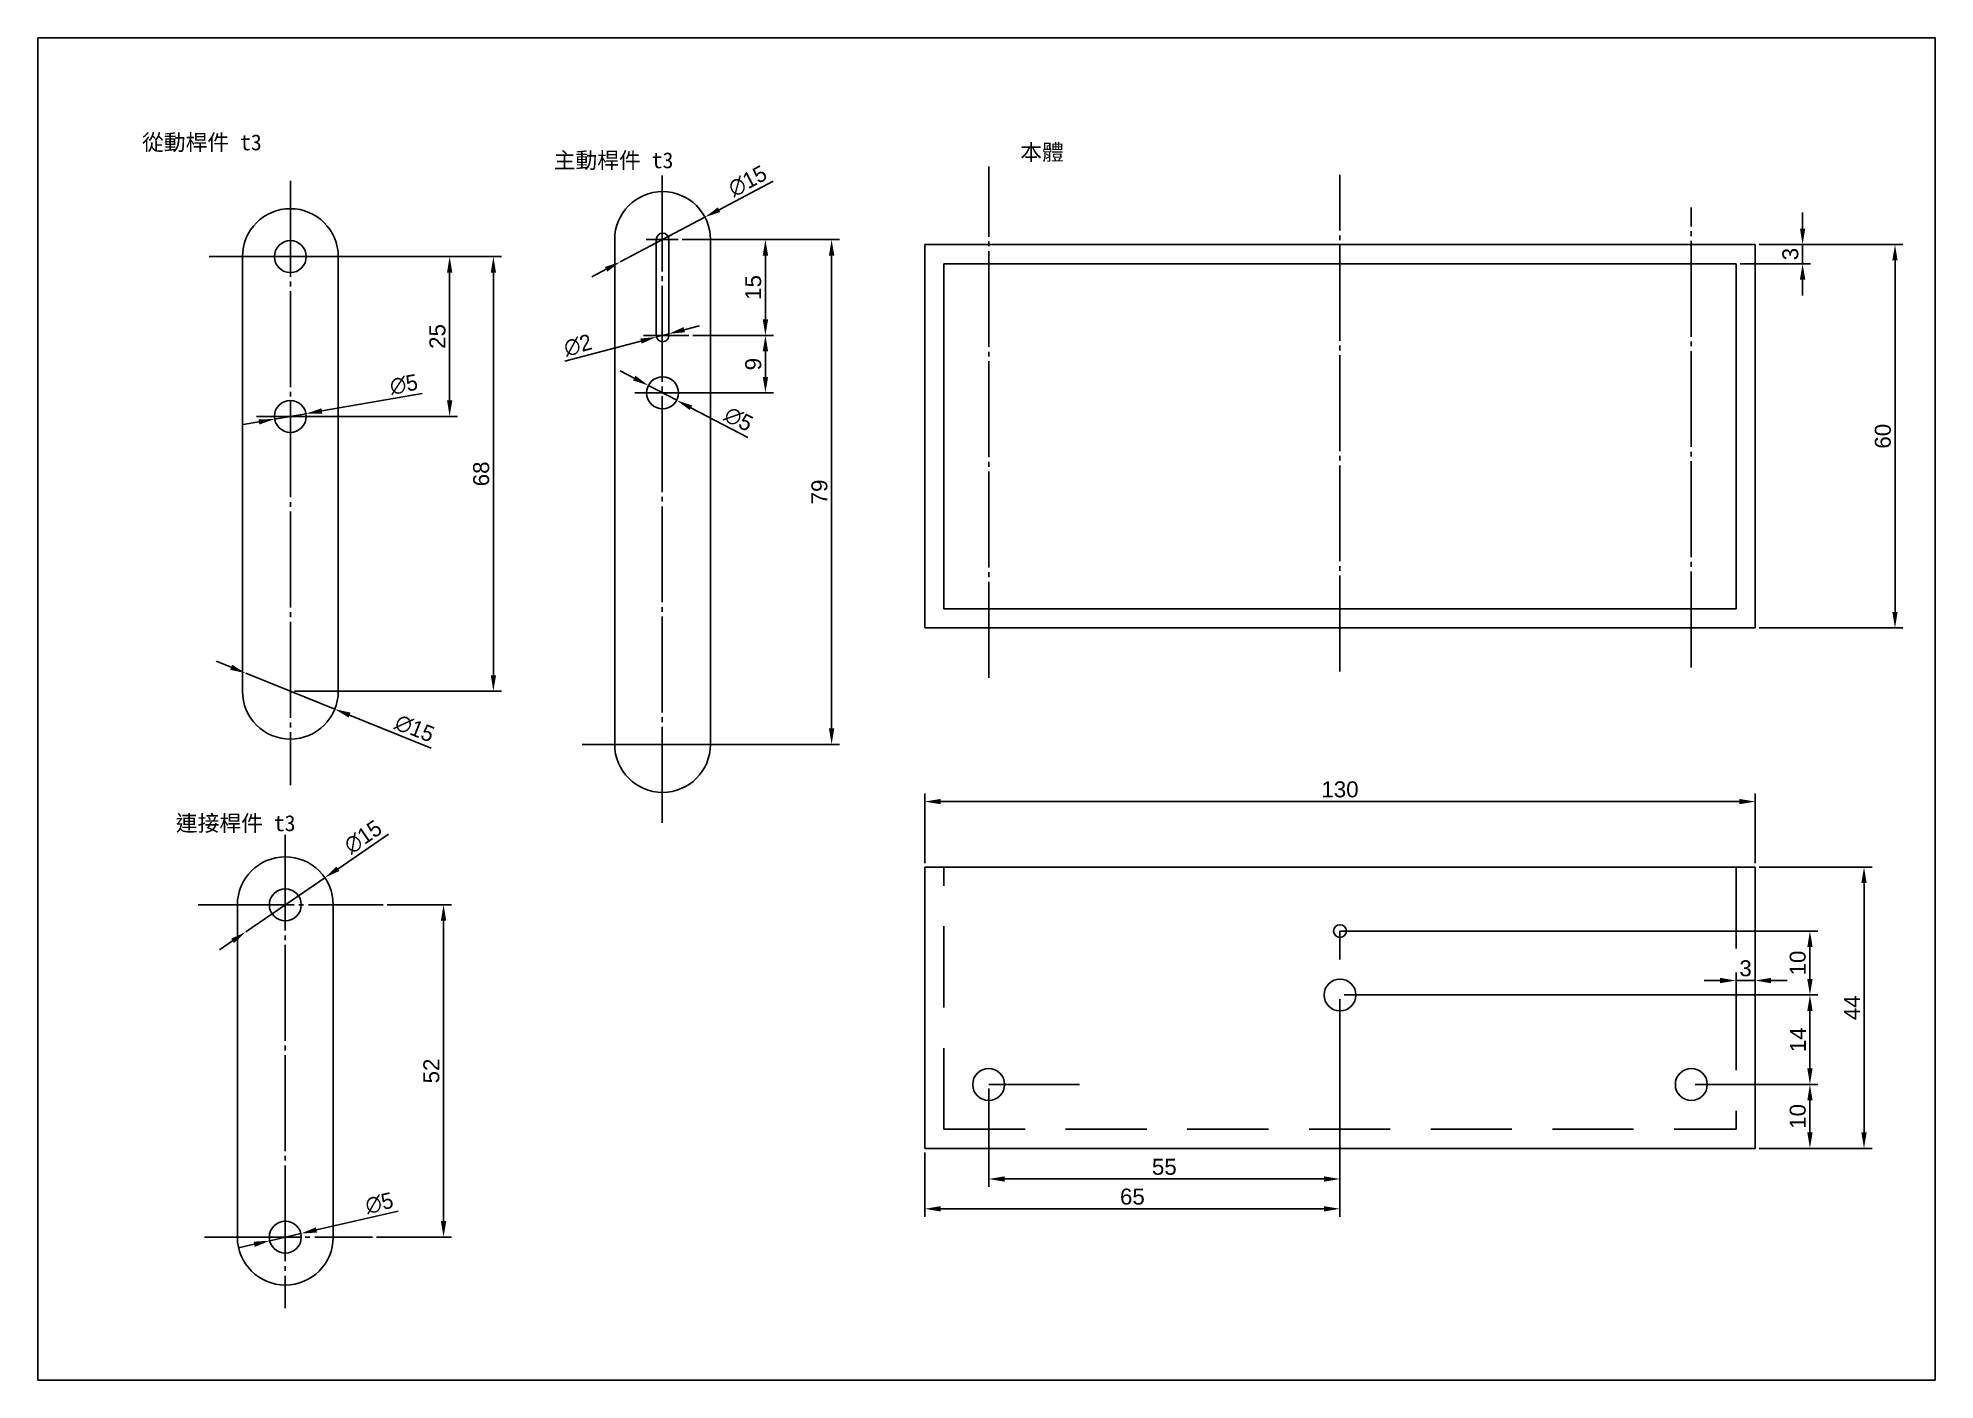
# Model space of a CAD drawing. Extents: x 0 to 297, y 0 to 210.
import ezdxf

# ---------------------------------------------------------------- set-up
doc = ezdxf.new("R2010")
doc.units = 0
doc.linetypes.add('DASHED', pattern=[19.05, 12.7, -6.35])
doc.linetypes.add('JIS_08_15', pattern=[17.25, 15, -0.75, 0.75, -0.75])
doc.layers.get('0').update_dxf_attribs({"linetype": 'CONTINUOUS'})
doc.layers.get('DEFPOINTS').update_dxf_attribs({"linetype": 'CONTINUOUS'})
for name, color, linetype in [('圖層1', 3, 'DASHED'), ('圖層2', 1, 'JIS_08_15'), ('圖層3', 4, 'CONTINUOUS')]:
    doc.layers.add(name, color=color, linetype=linetype)
doc.styles.get("Standard").update_dxf_attribs({"font": 'arial.ttf'})
doc.dimstyles.new('複本_ISO-25-1', dxfattribs={"dimtxt": 2.5, "dimasz": 2.5, "dimexe": 1.25, "dimexo": 0.625, "dimtad": 1, "dimtxsty": 'STANDARD', "dimcen": 2.5, "dimazin": 3, "dimtfac": 1, "dimtmove": 0, "dimatfit": 3})

# ---------------------------------------------------------------- blocks, each defined once
blk = doc.blocks.new('*D16')
at = {"layer": 'DEFPOINTS', "color": 0}
for p in [(39.51, 175.79), (39.51, 107.79), (71.3, 107.79)]:
    blk.add_point(p, dxfattribs=at)
at = {"layer": '圖層3', "color": 0}
for p, q in [((40.14, 175.79), (72.55, 175.79)), ((71.3, 173.29), (71.3, 110.29)), ((40.14, 107.79), (72.55, 107.79))]:
    blk.add_line(p, q, dxfattribs=at)
for points in [[(70.89, 173.29), (71.72, 173.29), (71.3, 175.79)], [(70.89, 110.29), (71.72, 110.29), (71.3, 107.79)]]:
    blk.add_solid(points, dxfattribs=at)
at = {"layer": '圖層3', "color": 0, "insert": (69.4, 141.79), "char_height": 2.5, "attachment_point": 5, "rotation": 90}
blk.add_mtext('68', dxfattribs=at)
blk = doc.blocks.new('*D17')
at = {"layer": 'DEFPOINTS', "color": 0}
for p in [(32.56, 110.59), (46.47, 104.98)]:
    blk.add_point(p, dxfattribs=at)
at = {"layer": '圖層3', "color": 0}
for p, q in [((30.24, 111.53), (27.92, 112.46)), ((32.56, 110.59), (46.47, 104.98)), ((61.56, 98.89), (48.79, 104.04))]:
    blk.add_line(p, q, dxfattribs=at)
for points in [[(30.4, 111.91), (30.09, 111.14), (32.56, 110.59)], [(48.94, 104.43), (48.63, 103.66), (46.47, 104.98)]]:
    blk.add_solid(points, dxfattribs=at)
at = {"layer": '圖層3', "color": 0, "insert": (58.97, 101.96), "char_height": 2.5, "attachment_point": 5, "rotation": 338.0264}
blk.add_mtext('{\\fGulim|b0|i0|c129|p0;∅15}', dxfattribs=at)
blk = doc.blocks.new('*D18')
at = {"layer": 'DEFPOINTS', "color": 0}
for p in [(37.05, 150.36), (41.98, 151.21)]:
    blk.add_point(p, dxfattribs=at)
at = {"layer": '圖層3', "color": 0}
for p, q in [((60.15, 154.37), (44.44, 151.64)), ((34.59, 149.93), (32.13, 149.5)), ((37.05, 150.36), (41.98, 151.21))]:
    blk.add_line(p, q, dxfattribs=at)
for points in [[(44.37, 152.05), (44.51, 151.23), (41.98, 151.21)], [(34.52, 150.34), (34.66, 149.52), (37.05, 150.36)]]:
    blk.add_solid(points, dxfattribs=at)
at = {"layer": '圖層3', "color": 0, "insert": (57.28, 155.77), "char_height": 2.5, "attachment_point": 5, "rotation": 9.8504}
blk.add_mtext('{\\fGulim|b0|i0|c129|p0;∅5}', dxfattribs=at)
blk = doc.blocks.new('*D19')
at = {"layer": 'DEFPOINTS', "color": 0}
for p in [(40.14, 175.79), (39.33, 150.79), (64.45, 150.79)]:
    blk.add_point(p, dxfattribs=at)
at = {"layer": '圖層3', "color": 0}
for p, q in [((40.76, 175.79), (65.7, 175.79)), ((64.45, 173.29), (64.45, 153.29)), ((39.95, 150.79), (65.7, 150.79))]:
    blk.add_line(p, q, dxfattribs=at)
for points in [[(64.04, 173.29), (64.87, 173.29), (64.45, 175.79)], [(64.04, 153.29), (64.87, 153.29), (64.45, 150.79)]]:
    blk.add_solid(points, dxfattribs=at)
at = {"layer": '圖層3', "color": 0, "insert": (62.55, 163.29), "char_height": 2.5, "attachment_point": 5, "rotation": 90}
blk.add_mtext('25', dxfattribs=at)
blk = doc.blocks.new('*D20')
at = {"layer": 'DEFPOINTS', "color": 0}
for p in [(100.21, 178.46), (101.89, 163.46), (113.89, 163.46)]:
    blk.add_point(p, dxfattribs=at)
at = {"layer": '圖層3', "color": 0}
for p, q in [((100.84, 178.46), (115.14, 178.46)), ((113.89, 175.96), (113.89, 165.96)), ((102.51, 163.46), (115.14, 163.46))]:
    blk.add_line(p, q, dxfattribs=at)
for points in [[(113.47, 175.96), (114.31, 175.96), (113.89, 178.46)], [(113.47, 165.96), (114.31, 165.96), (113.89, 163.46)]]:
    blk.add_solid(points, dxfattribs=at)
at = {"layer": '圖層3', "color": 0, "insert": (111.99, 170.96), "char_height": 2.5, "attachment_point": 5, "rotation": 90}
blk.add_mtext('15', dxfattribs=at)
blk = doc.blocks.new('*D21')
at = {"layer": 'DEFPOINTS', "color": 0}
for p in [(101.89, 163.46), (101.89, 154.46), (113.89, 154.46)]:
    blk.add_point(p, dxfattribs=at)
at = {"layer": '圖層3', "color": 0}
for p, q in [((102.51, 163.46), (115.14, 163.46)), ((113.89, 160.96), (113.89, 156.96)), ((102.51, 154.46), (115.14, 154.46))]:
    blk.add_line(p, q, dxfattribs=at)
for points in [[(113.47, 160.96), (114.31, 160.96), (113.89, 163.46)], [(113.47, 156.96), (114.31, 156.96), (113.89, 154.46)]]:
    blk.add_solid(points, dxfattribs=at)
at = {"layer": '圖層3', "color": 0, "insert": (111.99, 158.96), "char_height": 2.5, "attachment_point": 5, "rotation": 90}
blk.add_mtext('9', dxfattribs=at)
blk = doc.blocks.new('*D22')
at = {"layer": 'DEFPOINTS', "color": 0}
for p in [(100.21, 178.46), (97.79, 99.46), (124.25, 99.46)]:
    blk.add_point(p, dxfattribs=at)
at = {"layer": '圖層3', "color": 0}
for p, q in [((100.84, 178.46), (125.5, 178.46)), ((124.25, 175.96), (124.25, 101.96)), ((98.41, 99.46), (125.5, 99.46))]:
    blk.add_line(p, q, dxfattribs=at)
for points in [[(123.84, 175.96), (124.67, 175.96), (124.25, 178.46)], [(123.84, 101.96), (124.67, 101.96), (124.25, 99.46)]]:
    blk.add_solid(points, dxfattribs=at)
at = {"layer": '圖層3', "color": 0, "insert": (122.35, 138.96), "char_height": 2.5, "attachment_point": 5, "rotation": 90}
blk.add_mtext('79', dxfattribs=at)
blk = doc.blocks.new('*D23')
at = {"layer": 'DEFPOINTS', "color": 0}
for p in [(104.42, 181.96), (91.15, 174.96)]:
    blk.add_point(p, dxfattribs=at)
at = {"layer": '圖層3', "color": 0}
for p, q in [((115.11, 187.59), (106.64, 183.12)), ((91.15, 174.96), (104.42, 181.96)), ((88.94, 173.8), (86.73, 172.63))]:
    blk.add_line(p, q, dxfattribs=at)
for points in [[(106.44, 183.49), (106.83, 182.75), (104.42, 181.96)], [(88.75, 174.17), (89.14, 173.43), (91.15, 174.96)]]:
    blk.add_solid(points, dxfattribs=at)
at = {"layer": '圖層3', "color": 0, "insert": (111.11, 187.6), "char_height": 2.5, "attachment_point": 5, "rotation": 27.7807}
blk.add_mtext('{\\fGulim|b0|i0|c129|p0;∅15}', dxfattribs=at)
blk = doc.blocks.new('*D24')
at = {"layer": 'DEFPOINTS', "color": 0}
for p in [(95.57, 155.62), (100, 153.3)]:
    blk.add_point(p, dxfattribs=at)
at = {"layer": '圖層3', "color": 0}
for p, q in [((93.36, 156.77), (91.14, 157.93)), ((95.57, 155.62), (100, 153.3)), ((111.11, 147.5), (102.22, 152.14))]:
    blk.add_line(p, q, dxfattribs=at)
for points in [[(93.55, 157.14), (93.16, 156.41), (95.57, 155.62)], [(102.41, 152.51), (102.03, 151.78), (100, 153.3)]]:
    blk.add_solid(points, dxfattribs=at)
at = {"layer": '圖層3', "color": 0, "insert": (109.68, 150.36), "char_height": 2.5, "attachment_point": 5, "rotation": 332.4165}
blk.add_mtext('{\\fGulim|b0|i0|c129|p0;∅5}', dxfattribs=at)
blk = doc.blocks.new('*D25')
at = {"layer": 'DEFPOINTS', "color": 0}
for p in [(98.76, 163.71), (96.82, 163.21)]:
    blk.add_point(p, dxfattribs=at)
at = {"layer": '圖層3', "color": 0}
for p, q in [((98.76, 163.71), (96.82, 163.21)), ((101.17, 164.35), (103.59, 164.98)), ((82.5, 159.44), (94.4, 162.57))]:
    blk.add_line(p, q, dxfattribs=at)
for points in [[(101.07, 164.75), (101.28, 163.95), (98.76, 163.71)], [(94.3, 162.97), (94.51, 162.17), (96.82, 163.21)]]:
    blk.add_solid(points, dxfattribs=at)
at = {"layer": '圖層3', "color": 0, "insert": (84.53, 161.91), "char_height": 2.5, "attachment_point": 5, "rotation": 14.7174}
blk.add_mtext('{\\fGulim|b0|i0|c129|p0;∅2}', dxfattribs=at)
blk = doc.blocks.new('*D26')
at = {"layer": 'DEFPOINTS', "color": 0}
for p in [(54.02, 74.36), (52.36, 22.36), (63.5, 22.36)]:
    blk.add_point(p, dxfattribs=at)
at = {"layer": '圖層3', "color": 0}
for p, q in [((54.65, 74.36), (64.75, 74.36)), ((63.5, 71.86), (63.5, 24.86)), ((52.98, 22.36), (64.75, 22.36))]:
    blk.add_line(p, q, dxfattribs=at)
for points in [[(63.08, 71.86), (63.92, 71.86), (63.5, 74.36)], [(63.08, 24.86), (63.92, 24.86), (63.5, 22.36)]]:
    blk.add_solid(points, dxfattribs=at)
at = {"layer": '圖層3', "color": 0, "insert": (61.6, 48.36), "char_height": 2.5, "attachment_point": 5, "rotation": 90}
blk.add_mtext('52', dxfattribs=at)
blk = doc.blocks.new('*D27')
at = {"layer": 'DEFPOINTS', "color": 0}
for p in [(44.91, 78.6), (32.54, 70.12)]:
    blk.add_point(p, dxfattribs=at)
at = {"layer": '圖層3', "color": 0}
for p, q in [((54.88, 85.42), (46.98, 80.01)), ((32.54, 70.12), (44.91, 78.6)), ((30.47, 68.71), (28.41, 67.3))]:
    blk.add_line(p, q, dxfattribs=at)
for points in [[(46.74, 80.35), (47.21, 79.67), (44.91, 78.6)], [(30.24, 69.06), (30.71, 68.37), (32.54, 70.12)]]:
    blk.add_solid(points, dxfattribs=at)
at = {"layer": '圖層3', "color": 0, "insert": (50.9, 84.97), "char_height": 2.5, "attachment_point": 5, "rotation": 34.4}
blk.add_mtext('{\\fGulim|b0|i0|c129|p0;∅15}', dxfattribs=at)
blk = doc.blocks.new('*D28')
at = {"layer": 'DEFPOINTS', "color": 0}
for p in [(36.29, 21.8), (41.16, 22.92)]:
    blk.add_point(p, dxfattribs=at)
at = {"layer": '圖層3', "color": 0}
for p, q in [((56.38, 26.43), (43.6, 23.48)), ((33.85, 21.24), (31.42, 20.68)), ((36.29, 21.8), (41.16, 22.92))]:
    blk.add_line(p, q, dxfattribs=at)
for points in [[(43.5, 23.89), (43.69, 23.08), (41.16, 22.92)], [(33.76, 21.65), (33.95, 20.83), (36.29, 21.8)]]:
    blk.add_solid(points, dxfattribs=at)
at = {"layer": '圖層3', "color": 0, "insert": (53.44, 27.67), "char_height": 2.5, "attachment_point": 5, "rotation": 12.9668}
blk.add_mtext('{\\fGulim|b0|i0|c129|p0;∅5}', dxfattribs=at)
blk = doc.blocks.new('*D29')
at = {"layer": 'DEFPOINTS', "color": 0}
for p in [(138.84, 90.51), (138.84, 80.25), (268.84, 80.25)]:
    blk.add_point(p, dxfattribs=at)
at = {"layer": '圖層3', "color": 0}
for p, q in [((138.84, 80.87), (138.84, 91.76)), ((266.34, 90.51), (141.34, 90.51)), ((268.84, 80.87), (268.84, 91.76))]:
    blk.add_line(p, q, dxfattribs=at)
for points in [[(141.34, 90.93), (141.34, 90.1), (138.84, 90.51)], [(266.34, 90.93), (266.34, 90.1), (268.84, 90.51)]]:
    blk.add_solid(points, dxfattribs=at)
at = {"layer": '圖層3', "color": 0, "insert": (203.84, 92.41), "char_height": 2.5, "attachment_point": 5}
blk.add_mtext('130', dxfattribs=at)
blk = doc.blocks.new('*D30')
at = {"layer": 'DEFPOINTS', "color": 0}
for p in [(268.84, 62.51), (265.84, 59.75), (268.84, 59.75)]:
    blk.add_point(p, dxfattribs=at)
at = {"layer": '圖層3', "color": 0}
for p, q in [((263.34, 62.51), (260.84, 62.51)), ((265.84, 60.37), (265.84, 63.76)), ((265.84, 62.51), (268.84, 62.51)), ((268.84, 60.37), (268.84, 63.76)), ((271.34, 62.51), (273.84, 62.51))]:
    blk.add_line(p, q, dxfattribs=at)
for points in [[(263.34, 62.93), (263.34, 62.09), (265.84, 62.51)], [(271.34, 62.93), (271.34, 62.09), (268.84, 62.51)]]:
    blk.add_solid(points, dxfattribs=at)
at = {"layer": '圖層3', "color": 0, "insert": (267.34, 64.41), "char_height": 2.5, "attachment_point": 5}
blk.add_mtext('3', dxfattribs=at)
blk = doc.blocks.new('*D31')
at = {"layer": 'DEFPOINTS', "color": 0}
for p in [(203.84, 60.25), (138.84, 36.25), (203.84, 26.79)]:
    blk.add_point(p, dxfattribs=at)
at = {"layer": '圖層3', "color": 0}
for p, q in [((203.84, 59.62), (203.84, 25.54)), ((138.84, 35.62), (138.84, 25.54)), ((141.34, 26.79), (201.34, 26.79))]:
    blk.add_line(p, q, dxfattribs=at)
for points in [[(141.34, 27.21), (141.34, 26.37), (138.84, 26.79)], [(201.34, 27.21), (201.34, 26.37), (203.84, 26.79)]]:
    blk.add_solid(points, dxfattribs=at)
at = {"layer": '圖層3', "color": 0, "insert": (171.34, 28.69), "char_height": 2.5, "attachment_point": 5}
blk.add_mtext('65', dxfattribs=at)
blk = doc.blocks.new('*D32')
at = {"layer": 'DEFPOINTS', "color": 0}
for p in [(203.84, 60.25), (148.84, 46.25), (203.84, 31.46)]:
    blk.add_point(p, dxfattribs=at)
at = {"layer": '圖層3', "color": 0}
for p, q in [((203.84, 59.62), (203.84, 30.21)), ((148.84, 45.62), (148.84, 30.21)), ((151.34, 31.46), (201.34, 31.46))]:
    blk.add_line(p, q, dxfattribs=at)
for points in [[(151.34, 31.87), (151.34, 31.04), (148.84, 31.46)], [(201.34, 31.87), (201.34, 31.04), (203.84, 31.46)]]:
    blk.add_solid(points, dxfattribs=at)
at = {"layer": '圖層3', "color": 0, "insert": (176.34, 33.35), "char_height": 2.5, "attachment_point": 5}
blk.add_mtext('55', dxfattribs=at)
blk = doc.blocks.new('*D33')
at = {"layer": 'DEFPOINTS', "color": 0}
for p in [(203.84, 60.25), (258.84, 46.25), (277.41, 46.25)]:
    blk.add_point(p, dxfattribs=at)
at = {"layer": '圖層3', "color": 0}
for p, q in [((204.47, 60.25), (278.66, 60.25)), ((277.41, 57.75), (277.41, 48.75)), ((259.47, 46.25), (278.66, 46.25))]:
    blk.add_line(p, q, dxfattribs=at)
for points in [[(277, 57.75), (277.83, 57.75), (277.41, 60.25)], [(277, 48.75), (277.83, 48.75), (277.41, 46.25)]]:
    blk.add_solid(points, dxfattribs=at)
at = {"layer": '圖層3', "color": 0, "insert": (275.53, 53.25), "char_height": 2.5, "attachment_point": 5, "rotation": 90}
blk.add_mtext('14', dxfattribs=at)
blk = doc.blocks.new('*D34')
at = {"layer": 'DEFPOINTS', "color": 0}
for p in [(203.84, 70.25), (277.41, 70.25), (203.84, 60.25)]:
    blk.add_point(p, dxfattribs=at)
at = {"layer": '圖層3', "color": 0}
for p, q in [((204.47, 70.25), (278.66, 70.25)), ((277.41, 62.75), (277.41, 67.75)), ((204.47, 60.25), (278.66, 60.25))]:
    blk.add_line(p, q, dxfattribs=at)
for points in [[(277, 67.75), (277.83, 67.75), (277.41, 70.25)], [(277, 62.75), (277.83, 62.75), (277.41, 60.25)]]:
    blk.add_solid(points, dxfattribs=at)
at = {"layer": '圖層3', "color": 0, "insert": (275.51, 65.25), "char_height": 2.5, "attachment_point": 5, "rotation": 90}
blk.add_mtext('10', dxfattribs=at)
blk = doc.blocks.new('*D35')
at = {"layer": 'DEFPOINTS', "color": 0}
for p in [(268.84, 80.25), (268.84, 36.25), (285.88, 36.25)]:
    blk.add_point(p, dxfattribs=at)
at = {"layer": '圖層3', "color": 0}
for p, q in [((269.47, 80.25), (287.13, 80.25)), ((285.88, 77.75), (285.88, 38.75)), ((269.47, 36.25), (287.13, 36.25))]:
    blk.add_line(p, q, dxfattribs=at)
for points in [[(285.46, 77.75), (286.29, 77.75), (285.88, 80.25)], [(285.46, 38.75), (286.29, 38.75), (285.88, 36.25)]]:
    blk.add_solid(points, dxfattribs=at)
at = {"layer": '圖層3', "color": 0, "insert": (284, 58.25), "char_height": 2.5, "attachment_point": 5, "rotation": 90}
blk.add_mtext('44', dxfattribs=at)
blk = doc.blocks.new('*D36')
at = {"layer": 'DEFPOINTS', "color": 0}
for p in [(258.84, 46.25), (268.84, 36.25), (277.41, 36.25)]:
    blk.add_point(p, dxfattribs=at)
at = {"layer": '圖層3', "color": 0}
for p, q in [((259.47, 46.25), (278.66, 46.25)), ((277.41, 43.75), (277.41, 38.75)), ((269.47, 36.25), (278.66, 36.25))]:
    blk.add_line(p, q, dxfattribs=at)
for points in [[(277, 43.75), (277.83, 43.75), (277.41, 46.25)], [(277, 38.75), (277.83, 38.75), (277.41, 36.25)]]:
    blk.add_solid(points, dxfattribs=at)
at = {"layer": '圖層3', "color": 0, "insert": (275.51, 41.25), "char_height": 2.5, "attachment_point": 5, "rotation": 90}
blk.add_mtext('10', dxfattribs=at)
blk = doc.blocks.new('*D37')
at = {"layer": 'DEFPOINTS', "color": 0}
for p in [(268.84, 177.68), (268.84, 117.68), (290.73, 117.68)]:
    blk.add_point(p, dxfattribs=at)
at = {"layer": '圖層3', "color": 0}
for p, q in [((269.47, 177.68), (291.98, 177.68)), ((290.73, 175.18), (290.73, 120.18)), ((269.47, 117.68), (291.98, 117.68))]:
    blk.add_line(p, q, dxfattribs=at)
for points in [[(290.31, 175.18), (291.14, 175.18), (290.73, 177.68)], [(290.31, 120.18), (291.14, 120.18), (290.73, 117.68)]]:
    blk.add_solid(points, dxfattribs=at)
at = {"layer": '圖層3', "color": 0, "insert": (288.83, 147.68), "char_height": 2.5, "attachment_point": 5, "rotation": 90}
blk.add_mtext('60', dxfattribs=at)
blk = doc.blocks.new('*D38')
at = {"layer": 'DEFPOINTS', "color": 0}
for p in [(268.84, 177.68), (276.26, 177.68), (265.84, 174.68)]:
    blk.add_point(p, dxfattribs=at)
at = {"layer": '圖層3', "color": 0}
for p, q in [((276.26, 180.18), (276.26, 182.68)), ((269.47, 177.68), (277.51, 177.68)), ((276.26, 174.68), (276.26, 177.68)), ((266.47, 174.68), (277.51, 174.68)), ((276.26, 172.18), (276.26, 169.68))]:
    blk.add_line(p, q, dxfattribs=at)
for points in [[(275.85, 180.18), (276.68, 180.18), (276.26, 177.68)], [(275.85, 172.18), (276.68, 172.18), (276.26, 174.68)]]:
    blk.add_solid(points, dxfattribs=at)
at = {"layer": '圖層3', "color": 0, "insert": (274.36, 176.18), "char_height": 2.5, "attachment_point": 5, "rotation": 90}
blk.add_mtext('3', dxfattribs=at)

msp = doc.modelspace()

# ---------------------------------------------------------------- linework, layer by layer
for p, q in [((297, 210), (0, 210)), ((0, 210), (0, 0)), ((297, 0), (297, 210)), ((90.289, 178.46), (90.289, 99.46)), ((96.789, 178.46), (96.789, 163.46)), ((98.789, 178.46), (98.789, 163.46)), ((105.289, 99.46), (105.289, 178.46)), ((32.015, 175.786), (32.015, 107.786)), ((47.015, 175.786), (47.015, 107.786)), ((138.84, 117.678), (138.84, 177.678)), ((138.84, 177.678), (268.84, 177.678)), ((268.84, 117.678), (268.84, 177.678)), ((141.84, 174.678), (265.84, 174.678)), ((141.84, 120.678), (141.84, 174.678)), ((265.84, 120.678), (265.84, 174.678)), ((141.84, 120.678), (265.84, 120.678)), ((138.84, 117.678), (268.84, 117.678)), ((138.84, 36.248), (138.84, 80.248)), ((138.84, 80.248), (138.84, 65.814)), ((138.84, 80.248), (268.84, 80.248)), ((268.84, 80.248), (268.84, 36.248)), ((31.226, 74.361), (31.226, 22.361)), ((46.226, 74.361), (46.226, 22.361)), ((203.84, 70.248), (203.84, 65.814)), ((203.84, 70.248), (213.077, 70.248)), ((148.84, 46.248), (163.056, 46.248)), ((268.84, 36.248), (268.84, 46.248)), ((138.84, 36.248), (268.84, 36.248)), ((0, 0), (297, 0))]:
    msp.add_line(p, q)
for centre, radius in [((39.515, 175.786), 2.5), ((97.789, 154.46), 2.5), ((39.515, 150.786), 2.5), ((38.726, 74.361), 2.5), ((203.84, 70.248), 1), ((203.84, 60.248), 2.5), ((148.84, 46.248), 2.5), ((258.84, 46.248), 2.5), ((38.726, 22.361), 2.5)]:
    msp.add_circle(centre, radius)
for centre, radius, start, end in [((97.789, 178.46), 7.5, 0, 180), ((39.515, 175.786), 7.5, 0, 180), ((97.789, 178.46), 1, 0, 180), ((97.789, 163.46), 1, 180, 0), ((39.515, 107.786), 7.5, 180, 0), ((97.789, 99.46), 7.5, 180, 0), ((38.726, 74.361), 7.5, 0, 180), ((38.726, 22.361), 7.5, 180, 0)]:
    msp.add_arc(centre, radius, start, end)
at = {"layer": '圖層1'}
for p, q in [((141.84, 39.248), (141.84, 80.248)), ((265.84, 80.248), (265.84, 39.248)), ((141.84, 39.248), (265.84, 39.248))]:
    msp.add_line(p, q, dxfattribs=at)
at = {"layer": '圖層2'}
for p, q in [((39.515, 187.629), (39.515, 93.102)), ((97.718, 188.453), (97.718, 86.93)), ((148.84, 109.902), (148.84, 189.883)), ((203.84, 110.865), (203.84, 188.598)), ((258.84, 111.508), (258.84, 183.459)), ((95.225, 178.46), (100.211, 178.46)), ((26.831, 175.786), (56.347, 175.786)), ((94.817, 163.46), (101.888, 163.46)), ((102.464, 154.46), (93.447, 154.46)), ((34.221, 150.786), (44.432, 150.786)), ((85.178, 99.46), (111.958, 99.46)), ((38.726, 85.327), (38.726, 11.223)), ((25.092, 74.361), (54.022, 74.361)), ((26.09, 22.361), (52.359, 22.361))]:
    msp.add_line(p, q, dxfattribs=at)

# ---------------------------------------------------------------- texts
at = {"layer": '圖層3', "char_height": 2.5, "attachment_point": 1}
for s, insert in [('{\\fDFKai-SB|b0|i0|c136|p65;從動桿件 t3}', (16.296, 194.919)), ('{\\fDFKai-SB|b0|i0|c136|p65;本體}', (153.784, 193.378)), ('{\\fDFKai-SB|b0|i0|c136|p65;主動桿件 t3}', (80.739, 192.112)), ('{\\fDFKai-SB|b0|i0|c136|p65;連接桿件 t3}', (21.587, 88.384))]:
    msp.add_mtext_dynamic_manual_height_columns(s, width=29.97152, gutter_width=12.5, heights=[0], dxfattribs=dict(at, insert=insert))

# ---------------------------------------------------------------- dimensions: what is measured, and where the dimension line sits
at = {"layer": '圖層3'}
for p1, p2, picture, middle in [((91.153, 174.964), (104.424, 181.955), '*D23', (111.107, 187.595)), ((32.537, 70.124), (44.914, 78.598), '*D27', (50.903, 84.971))]:
    dim = msp.add_diameter_dim_2p(p1=p1, p2=p2, text='{\\fGulim|b0|i0|c129|p0;<>}', dimstyle='複本_ISO-25-1', dxfattribs=at)
    dim.commit()
    dim.dimension.update_dxf_attribs({"geometry": picture, "text_midpoint": middle})
for base, p1, p2, picture, middle in [((276.263, 177.678), (265.84, 174.678), (268.84, 177.678), '*D38', (274.361, 176.178)), ((124.253, 99.46), (100.211, 178.46), (97.789, 99.46), '*D22', (122.351, 138.96)), ((113.891, 163.46), (100.211, 178.46), (101.888, 163.46), '*D20', (111.989, 170.96)), ((64.452, 150.786), (40.14, 175.786), (39.327, 150.786), '*D19', (62.551, 163.286)), ((71.305, 107.786), (39.515, 175.786), (39.515, 107.786), '*D16', (69.403, 141.786)), ((290.727, 117.678), (268.84, 177.678), (268.84, 117.678), '*D37', (288.826, 147.678)), ((113.891, 154.46), (101.888, 163.46), (101.888, 154.46), '*D21', (111.989, 158.96)), ((285.877, 36.248), (268.84, 80.248), (268.84, 36.248), '*D35', (284.002, 58.248)), ((63.499, 22.361), (54.022, 74.361), (52.359, 22.361), '*D26', (61.598, 48.361)), ((277.412, 70.248), (203.84, 60.248), (203.84, 70.248), '*D34', (275.511, 65.248)), ((277.412, 46.248), (203.84, 60.248), (258.84, 46.248), '*D33', (275.532, 53.248)), ((277.412, 36.248), (258.84, 46.248), (268.84, 36.248), '*D36', (275.511, 41.248))]:
    dim = msp.add_linear_dim(base=base, p1=p1, p2=p2, angle=90, dimstyle='複本_ISO-25-1', dxfattribs=at)
    dim.commit()
    dim.dimension.update_dxf_attribs({"geometry": picture, "text_midpoint": middle})
for p1, p2, picture, middle in [((98.756, 163.714), (96.821, 163.206), '*D25', (85.003, 160.101)), ((37.052, 150.359), (41.978, 151.214), '*D18', (57.6, 153.927)), ((95.573, 155.617), (100.004, 153.302), '*D24', (108.81, 148.702)), ((32.56, 110.593), (46.47, 104.98), '*D17', (58.272, 100.218)), ((36.289, 21.8), (41.162, 22.922), '*D28', (53.856, 25.845))]:
    dim = msp.add_diameter_dim_2p(p1=p1, p2=p2, text='{\\fGulim|b0|i0|c129|p0;<>}', dimstyle='複本_ISO-25-1', dxfattribs=at)
    dim.commit()
    dim.dimension.update_dxf_attribs({"geometry": picture, "text_midpoint": middle, "dimtype": 163})
for base, p1, p2, picture, middle in [((138.84, 90.512), (268.84, 80.248), (138.84, 80.248), '*D29', (203.84, 92.415)), ((268.84, 62.509), (265.84, 59.748), (268.84, 59.748), '*D30', (267.34, 64.412)), ((203.84, 26.79), (138.84, 36.248), (203.84, 60.248), '*D31', (171.34, 28.691)), ((203.84, 31.457), (148.84, 46.248), (203.84, 60.248), '*D32', (176.34, 33.353))]:
    dim = msp.add_linear_dim(base=base, p1=p1, p2=p2, dimstyle='複本_ISO-25-1', dxfattribs=at)
    dim.commit()
    dim.dimension.update_dxf_attribs({"geometry": picture, "text_midpoint": middle})

doc.saveas('drawing.dxf')
